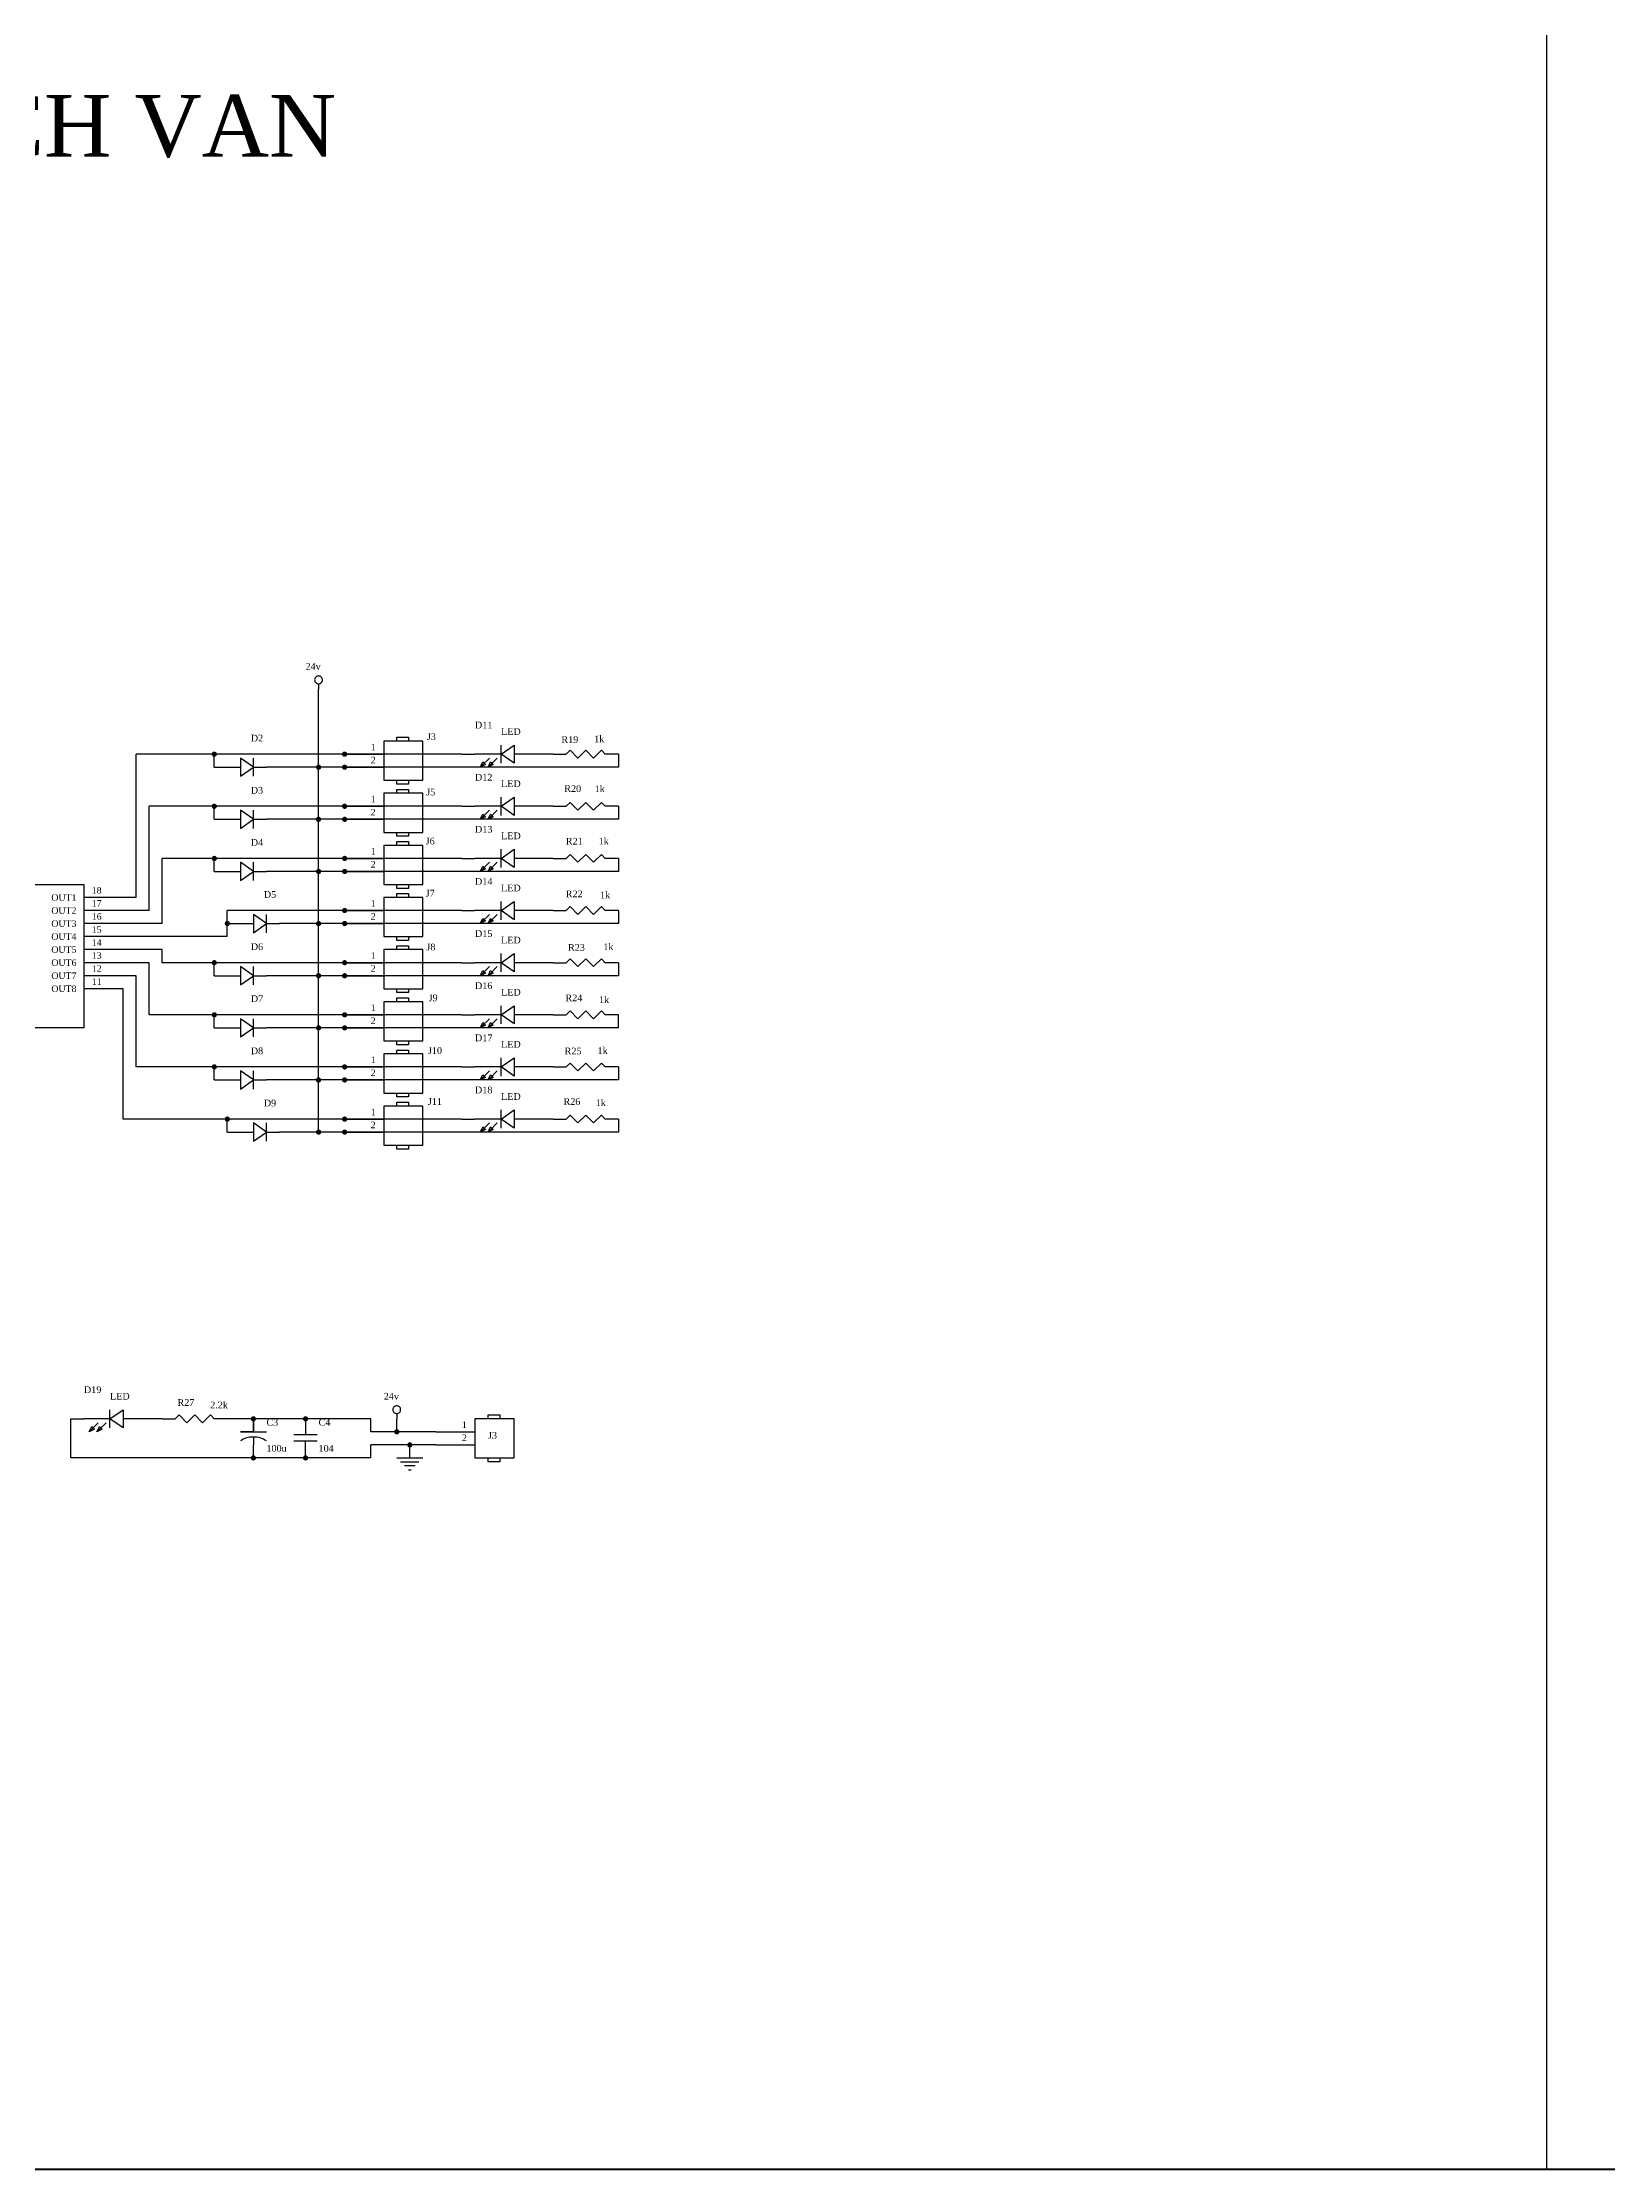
# Model space of a CAD drawing. Header units: inches. Extents: x 10 to 2893, y 8 to 851.
# Drawn here: x 311.7 to 616.6, y 9.5 to 424 of the extents above; entities that cross this region are included whole.
import ezdxf

# ---------------------------------------------------------------- set-up
doc = ezdxf.new("R2010")
doc.units = ezdxf.units.IN
doc.header["$MEASUREMENT"] = 0
for name, color, linetype in [('DUONG BAO', 80, 'Continuous'), ('PARTS', 7, 'Continuous'), ('PARTTEXT', 7, 'Continuous'), ('WIRE', 7, 'Continuous')]:
    doc.layers.add(name, color=color, linetype=linetype)
doc.layers.add('net dam', color=7, linetype='Continuous', lineweight=35)
doc.styles.add('Manh', font='times_0.ttf')
doc.styles.get("Standard").update_dxf_attribs({"font": 'times_0.ttf'})

msp = doc.modelspace()

# ---------------------------------------------------------------- linework, layer by layer
msp.add_line((604.73, 850.5), (604.73, 9.5))
at = {"layer": 'net dam', "color": 7, "lineweight": 60}
msp.add_lwpolyline([(10.23, 9.5), (10.23, 850.5), (1199.23, 850.5), (1199.23, 9.5), (10.23, 9.5)], close=True, dxfattribs=at)
at = {"layer": 'PARTS'}
for p, q in [((345.14, 282.8), (347.68, 282.8)), ((357.84, 282.8), (355.3, 282.8)), ((370.54, 285.34), (378.16, 285.34)), ((370.54, 282.8), (378.16, 282.8)), ((393.4, 285.34), (395.94, 285.34)), ((408.64, 285.34), (406.1, 285.34)), ((411.18, 285.34), (413.72, 285.34)), ((423.88, 285.34), (421.34, 285.34)), ((370.54, 275.18), (378.16, 275.18)), ((393.4, 275.18), (395.94, 275.18)), ((408.64, 275.18), (406.1, 275.18)), ((411.18, 275.18), (413.72, 275.18)), ((423.88, 275.18), (421.34, 275.18)), ((345.14, 272.64), (347.68, 272.64)), ((357.84, 272.64), (355.3, 272.64)), ((370.54, 272.64), (378.16, 272.64)), ((345.14, 262.48), (347.68, 262.48)), ((357.84, 262.48), (355.3, 262.48)), ((370.54, 265.02), (378.16, 265.02)), ((370.54, 262.48), (378.16, 262.48)), ((393.4, 265.02), (395.94, 265.02)), ((408.64, 265.02), (406.1, 265.02)), ((411.18, 265.02), (413.72, 265.02)), ((423.88, 265.02), (421.34, 265.02)), ((327.36, 257.4), (319.74, 257.4)), ((327.36, 254.86), (319.74, 254.86)), ((370.54, 254.86), (378.16, 254.86)), ((393.4, 254.86), (395.94, 254.86)), ((408.64, 254.86), (406.1, 254.86)), ((411.18, 254.86), (413.72, 254.86)), ((423.88, 254.86), (421.34, 254.86)), ((327.36, 252.32), (319.74, 252.32)), ((327.36, 249.78), (319.74, 249.78)), ((347.68, 252.32), (350.22, 252.32)), ((360.38, 252.32), (357.84, 252.32)), ((370.54, 252.32), (378.16, 252.32)), ((327.36, 247.24), (319.74, 247.24)), ((327.36, 244.7), (319.74, 244.7)), ((370.54, 244.7), (378.16, 244.7)), ((393.4, 244.7), (395.94, 244.7)), ((408.64, 244.7), (406.1, 244.7)), ((411.18, 244.7), (413.72, 244.7)), ((423.88, 244.7), (421.34, 244.7)), ((327.36, 242.16), (319.74, 242.16)), ((345.14, 242.16), (347.68, 242.16)), ((357.84, 242.16), (355.3, 242.16)), ((370.54, 242.16), (378.16, 242.16)), ((327.36, 239.62), (319.74, 239.62)), ((370.54, 234.54), (378.16, 234.54)), ((393.4, 234.54), (395.94, 234.54)), ((408.64, 234.54), (406.1, 234.54)), ((411.18, 234.54), (413.72, 234.54)), ((423.88, 234.54), (421.34, 234.54)), ((345.14, 232), (347.68, 232)), ((357.84, 232), (355.3, 232)), ((370.54, 232), (378.16, 232)), ((370.54, 224.38), (378.16, 224.38)), ((393.4, 224.38), (395.94, 224.38)), ((408.64, 224.38), (406.1, 224.38)), ((411.18, 224.38), (413.72, 224.38)), ((423.88, 224.38), (421.34, 224.38)), ((345.14, 221.84), (347.68, 221.84)), ((357.84, 221.84), (355.3, 221.84)), ((370.54, 221.84), (378.16, 221.84)), ((347.68, 211.68), (350.22, 211.68)), ((360.38, 211.68), (357.84, 211.68)), ((370.54, 214.22), (378.16, 214.22)), ((370.54, 211.68), (378.16, 211.68)), ((393.4, 214.22), (395.94, 214.22)), ((408.64, 214.22), (406.1, 214.22)), ((411.18, 214.22), (413.72, 214.22)), ((423.88, 214.22), (421.34, 214.22)), ((317.2, 155.8), (319.74, 155.8)), ((332.44, 155.8), (329.9, 155.8)), ((334.98, 155.8), (337.52, 155.8)), ((347.68, 155.8), (345.14, 155.8)), ((352.76, 155.8), (352.76, 153.26)), ((362.92, 155.8), (362.92, 153.26)), ((352.76, 148.18), (352.76, 150.72)), ((362.92, 148.18), (362.92, 150.72)), ((388.32, 153.26), (395.94, 153.26)), ((388.32, 150.72), (395.94, 150.72))]:
    msp.add_line(p, q, dxfattribs=at)
for points in [[(366.22, 299.82, 0.0985), (366.17, 300.11, 0.0985), (366, 300.36, 0.0985), (365.75, 300.52, 0.0985), (365.46, 300.58, 0.0985), (365.17, 300.52, 0.0985), (364.92, 300.36, 0.0985), (364.76, 300.11, 0.0985), (364.7, 299.82, 0.0985), (364.76, 299.53, 0.0985), (364.92, 299.28, 0.0985), (365.17, 299.11, 0.0985), (365.46, 299.06, 0.0985), (365.75, 299.11, 0.0985), (366, 299.28, 0.0985), (366.17, 299.53, 0.0985)], [(381.46, 157.58, 0.0985), (381.41, 157.87, 0.0985), (381.24, 158.12, 0.0985), (380.99, 158.28, 0.0985), (380.7, 158.34, 0.0985), (380.41, 158.28, 0.0985), (380.16, 158.12, 0.0985), (380, 157.87, 0.0985), (379.94, 157.58, 0.0985), (380, 157.29, 0.0985), (380.16, 157.04, 0.0985), (380.41, 156.87, 0.0985), (380.7, 156.82, 0.0985), (380.99, 156.87, 0.0985), (381.24, 157.04, 0.0985), (381.41, 157.29, 0.0985)]]:
    msp.add_lwpolyline(points, format="xyb", close=True, dxfattribs=at)
for points in [[(365.46, 299.06), (365.46, 298.04)], [(380.7, 287.88), (380.7, 287.88), (380.7, 288.64), (382.99, 288.64), (382.99, 287.88)], [(401.02, 283.56), (401.02, 287.12)], [(413.72, 285.34), (414.48, 286.1)], [(414.48, 286.1), (416.01, 284.58)], [(416.01, 284.58), (417.53, 286.1)], [(417.53, 286.1), (419.06, 284.58)], [(419.06, 284.58), (420.58, 286.1)], [(420.58, 286.1), (421.34, 285.34)], [(347.68, 282.8), (350.22, 282.8)], [(352.76, 281.02), (352.76, 284.58)], [(352.76, 282.8), (355.3, 282.8)], [(401.02, 285.34), (395.94, 285.34)], [(397.21, 283.05), (398.74, 284.58)], [(398.74, 283.05), (400.26, 284.58)], [(406.1, 285.34), (403.56, 285.34)], [(382.99, 280.26), (382.99, 280.26), (382.99, 279.5), (380.7, 279.5), (380.7, 280.26)], [(380.7, 277.72), (380.7, 277.72), (380.7, 278.48), (382.99, 278.48), (382.99, 277.72)], [(352.76, 270.86), (352.76, 274.42)], [(401.02, 275.18), (395.94, 275.18)], [(397.21, 272.89), (398.74, 274.42)], [(398.74, 272.89), (400.26, 274.42)], [(401.02, 273.4), (401.02, 276.96)], [(406.1, 275.18), (403.56, 275.18)], [(413.72, 275.18), (414.48, 275.94)], [(414.48, 275.94), (416.01, 274.42)], [(416.01, 274.42), (417.53, 275.94)], [(417.53, 275.94), (419.06, 274.42)], [(419.06, 274.42), (420.58, 275.94)], [(420.58, 275.94), (421.34, 275.18)], [(347.68, 272.64), (350.22, 272.64)], [(352.76, 272.64), (355.3, 272.64)], [(382.99, 270.1), (382.99, 270.1), (382.99, 269.34), (380.7, 269.34), (380.7, 270.1)], [(380.7, 267.56), (380.7, 267.56), (380.7, 268.32), (382.99, 268.32), (382.99, 267.56)], [(401.02, 263.24), (401.02, 266.8)], [(413.72, 265.02), (414.48, 265.78)], [(414.48, 265.78), (416.01, 264.26)], [(416.01, 264.26), (417.53, 265.78)], [(417.53, 265.78), (419.06, 264.26)], [(419.06, 264.26), (420.58, 265.78)], [(420.58, 265.78), (421.34, 265.02)], [(347.68, 262.48), (350.22, 262.48)], [(352.76, 260.7), (352.76, 264.26)], [(352.76, 262.48), (355.3, 262.48)], [(401.02, 265.02), (395.94, 265.02)], [(397.21, 262.73), (398.74, 264.26)], [(398.74, 262.73), (400.26, 264.26)], [(406.1, 265.02), (403.56, 265.02)], [(382.99, 259.94), (382.99, 259.94), (382.99, 259.18), (380.7, 259.18), (380.7, 259.94)], [(380.7, 257.4), (380.7, 257.4), (380.7, 258.16), (382.99, 258.16), (382.99, 257.4)], [(355.3, 250.54), (355.3, 254.1)], [(401.02, 254.86), (395.94, 254.86)], [(397.21, 252.57), (398.74, 254.1)], [(398.74, 252.57), (400.26, 254.1)], [(401.02, 253.08), (401.02, 256.64)], [(406.1, 254.86), (403.56, 254.86)], [(413.72, 254.86), (414.48, 255.62)], [(414.48, 255.62), (416.01, 254.1)], [(416.01, 254.1), (417.53, 255.62)], [(417.53, 255.62), (419.06, 254.1)], [(419.06, 254.1), (420.58, 255.62)], [(420.58, 255.62), (421.34, 254.86)], [(350.22, 252.32), (352.76, 252.32)], [(355.3, 252.32), (357.84, 252.32)], [(382.99, 249.78), (382.99, 249.78), (382.99, 249.02), (380.7, 249.02), (380.7, 249.78)], [(380.7, 247.24), (380.7, 247.24), (380.7, 248), (382.99, 248), (382.99, 247.24)], [(401.02, 244.7), (395.94, 244.7)], [(401.02, 242.92), (401.02, 246.48)], [(406.1, 244.7), (403.56, 244.7)], [(413.72, 244.7), (414.48, 245.46)], [(414.48, 245.46), (416.01, 243.94)], [(416.01, 243.94), (417.53, 245.46)], [(417.53, 245.46), (419.06, 243.94)], [(419.06, 243.94), (420.58, 245.46)], [(420.58, 245.46), (421.34, 244.7)], [(347.68, 242.16), (350.22, 242.16)], [(352.76, 240.38), (352.76, 243.94)], [(352.76, 242.16), (355.3, 242.16)], [(397.21, 242.41), (398.74, 243.94)], [(398.74, 242.41), (400.26, 243.94)], [(382.99, 239.62), (382.99, 239.62), (382.99, 238.86), (380.7, 238.86), (380.7, 239.62)], [(380.7, 237.08), (380.7, 237.08), (380.7, 237.84), (382.99, 237.84), (382.99, 237.08)], [(401.02, 232.76), (401.02, 236.32)], [(352.76, 230.22), (352.76, 233.78)], [(401.02, 234.54), (395.94, 234.54)], [(397.21, 232.25), (398.74, 233.78)], [(398.74, 232.25), (400.26, 233.78)], [(406.1, 234.54), (403.56, 234.54)], [(413.72, 234.54), (414.48, 235.3)], [(414.48, 235.3), (416.01, 233.78)], [(416.01, 233.78), (417.53, 235.3)], [(417.53, 235.3), (419.06, 233.78)], [(419.06, 233.78), (420.58, 235.3)], [(420.58, 235.3), (421.34, 234.54)], [(347.68, 232), (350.22, 232)], [(352.76, 232), (355.3, 232)], [(382.99, 229.46), (382.99, 229.46), (382.99, 228.7), (380.7, 228.7), (380.7, 229.46)], [(380.7, 226.92), (380.7, 226.92), (380.7, 227.68), (382.99, 227.68), (382.99, 226.92)], [(401.02, 224.38), (395.94, 224.38)], [(401.02, 222.6), (401.02, 226.16)], [(406.1, 224.38), (403.56, 224.38)], [(413.72, 224.38), (414.48, 225.14)], [(414.48, 225.14), (416.01, 223.62)], [(416.01, 223.62), (417.53, 225.14)], [(417.53, 225.14), (419.06, 223.62)], [(419.06, 223.62), (420.58, 225.14)], [(420.58, 225.14), (421.34, 224.38)], [(347.68, 221.84), (350.22, 221.84)], [(352.76, 220.06), (352.76, 223.62)], [(352.76, 221.84), (355.3, 221.84)], [(397.21, 222.09), (398.74, 223.62)], [(398.74, 222.09), (400.26, 223.62)], [(382.99, 219.3), (382.99, 219.3), (382.99, 218.54), (380.7, 218.54), (380.7, 219.3)], [(380.7, 216.76), (380.7, 216.76), (380.7, 217.52), (382.99, 217.52), (382.99, 216.76)], [(401.02, 212.44), (401.02, 216)], [(350.22, 211.68), (352.76, 211.68)], [(355.3, 209.9), (355.3, 213.46)], [(355.3, 211.68), (357.84, 211.68)], [(401.02, 214.22), (395.94, 214.22)], [(397.21, 211.93), (398.74, 213.46)], [(398.74, 211.93), (400.26, 213.46)], [(406.1, 214.22), (403.56, 214.22)], [(413.72, 214.22), (414.48, 214.98)], [(414.48, 214.98), (416.01, 213.46)], [(416.01, 213.46), (417.53, 214.98)], [(417.53, 214.98), (419.06, 213.46)], [(419.06, 213.46), (420.58, 214.98)], [(420.58, 214.98), (421.34, 214.22)], [(382.99, 209.14), (382.99, 209.14), (382.99, 208.38), (380.7, 208.38), (380.7, 209.14)], [(324.82, 154.02), (324.82, 157.58)], [(324.82, 155.8), (319.74, 155.8)], [(321.01, 153.51), (322.54, 155.04)], [(322.54, 153.51), (324.06, 155.04)], [(329.9, 155.8), (327.36, 155.8)], [(337.52, 155.8), (338.28, 156.56)], [(338.28, 156.56), (339.81, 155.04)], [(339.81, 155.04), (341.33, 156.56)], [(341.33, 156.56), (342.86, 155.04)], [(342.86, 155.04), (344.38, 156.56)], [(344.38, 156.56), (345.14, 155.8)], [(380.7, 156.82), (380.7, 155.8)], [(398.48, 155.8), (398.48, 155.8), (398.48, 156.56), (400.77, 156.56), (400.77, 155.8)], [(350.22, 153.26), (355.3, 153.26)], [(352.76, 152.24), (352.76, 150.72)], [(360.64, 152.75), (365.21, 152.75)], [(360.64, 151.48), (365.21, 151.48)], [(362.92, 153.26), (362.92, 152.75)], [(362.92, 150.72), (362.92, 151.48)], [(380.7, 148.18), (385.78, 148.18)], [(381.46, 147.42), (385.02, 147.42)], [(384.26, 146.66), (382.23, 146.66)], [(382.99, 145.89), (383.5, 145.89)], [(400.77, 148.18), (400.77, 148.18), (400.77, 147.42), (398.48, 147.42), (398.48, 148.18)]]:
    msp.add_lwpolyline(points, dxfattribs=at)
for points in [[(385.78, 287.88), (378.16, 287.88), (378.16, 280.26), (385.78, 280.26)], [(401.02, 285.34), (401.02, 285.34), (403.56, 287.12), (403.56, 283.56), (401.02, 285.34)], [(352.76, 282.8), (352.76, 282.8), (350.22, 284.58), (350.22, 281.02), (352.76, 282.8)], [(397.97, 283.31), (397.97, 283.31), (396.96, 282.8), (397.47, 283.82), (397.97, 283.31)], [(399.5, 283.31), (399.5, 283.31), (398.48, 282.8), (398.99, 283.82), (399.5, 283.31)], [(352.76, 272.64), (352.76, 272.64), (350.22, 274.42), (350.22, 270.86), (352.76, 272.64)], [(385.78, 277.72), (378.16, 277.72), (378.16, 270.1), (385.78, 270.1)], [(397.97, 273.15), (397.97, 273.15), (396.96, 272.64), (397.47, 273.66), (397.97, 273.15)], [(399.5, 273.15), (399.5, 273.15), (398.48, 272.64), (398.99, 273.66), (399.5, 273.15)], [(401.02, 275.18), (401.02, 275.18), (403.56, 276.96), (403.56, 273.4), (401.02, 275.18)], [(385.78, 267.56), (378.16, 267.56), (378.16, 259.94), (385.78, 259.94)], [(401.02, 265.02), (401.02, 265.02), (403.56, 266.8), (403.56, 263.24), (401.02, 265.02)], [(352.76, 262.48), (352.76, 262.48), (350.22, 264.26), (350.22, 260.7), (352.76, 262.48)], [(397.97, 262.99), (397.97, 262.99), (396.96, 262.48), (397.47, 263.5), (397.97, 262.99)], [(399.5, 262.99), (399.5, 262.99), (398.48, 262.48), (398.99, 263.5), (399.5, 262.99)], [(301.96, 259.94), (319.74, 259.94), (319.74, 232), (301.96, 232)], [(385.78, 257.4), (378.16, 257.4), (378.16, 249.78), (385.78, 249.78)], [(355.3, 252.32), (355.3, 252.32), (352.76, 254.1), (352.76, 250.54), (355.3, 252.32)], [(397.97, 252.83), (397.97, 252.83), (396.96, 252.32), (397.47, 253.34), (397.97, 252.83)], [(399.5, 252.83), (399.5, 252.83), (398.48, 252.32), (398.99, 253.34), (399.5, 252.83)], [(401.02, 254.86), (401.02, 254.86), (403.56, 256.64), (403.56, 253.08), (401.02, 254.86)], [(385.78, 247.24), (378.16, 247.24), (378.16, 239.62), (385.78, 239.62)], [(401.02, 244.7), (401.02, 244.7), (403.56, 246.48), (403.56, 242.92), (401.02, 244.7)], [(352.76, 242.16), (352.76, 242.16), (350.22, 243.94), (350.22, 240.38), (352.76, 242.16)], [(397.97, 242.67), (397.97, 242.67), (396.96, 242.16), (397.47, 243.18), (397.97, 242.67)], [(399.5, 242.67), (399.5, 242.67), (398.48, 242.16), (398.99, 243.18), (399.5, 242.67)], [(385.78, 237.08), (378.16, 237.08), (378.16, 229.46), (385.78, 229.46)], [(401.02, 234.54), (401.02, 234.54), (403.56, 236.32), (403.56, 232.76), (401.02, 234.54)], [(352.76, 232), (352.76, 232), (350.22, 233.78), (350.22, 230.22), (352.76, 232)], [(397.97, 232.51), (397.97, 232.51), (396.96, 232), (397.47, 233.02), (397.97, 232.51)], [(399.5, 232.51), (399.5, 232.51), (398.48, 232), (398.99, 233.02), (399.5, 232.51)], [(385.78, 226.92), (378.16, 226.92), (378.16, 219.3), (385.78, 219.3)], [(401.02, 224.38), (401.02, 224.38), (403.56, 226.16), (403.56, 222.6), (401.02, 224.38)], [(352.76, 221.84), (352.76, 221.84), (350.22, 223.62), (350.22, 220.06), (352.76, 221.84)], [(397.97, 222.35), (397.97, 222.35), (396.96, 221.84), (397.47, 222.86), (397.97, 222.35)], [(399.5, 222.35), (399.5, 222.35), (398.48, 221.84), (398.99, 222.86), (399.5, 222.35)], [(385.78, 216.76), (378.16, 216.76), (378.16, 209.14), (385.78, 209.14)], [(401.02, 214.22), (401.02, 214.22), (403.56, 216), (403.56, 212.44), (401.02, 214.22)], [(355.3, 211.68), (355.3, 211.68), (352.76, 213.46), (352.76, 209.9), (355.3, 211.68)], [(397.97, 212.19), (397.97, 212.19), (396.96, 211.68), (397.47, 212.7), (397.97, 212.19)], [(399.5, 212.19), (399.5, 212.19), (398.48, 211.68), (398.99, 212.7), (399.5, 212.19)], [(324.82, 155.8), (324.82, 155.8), (327.36, 157.58), (327.36, 154.02), (324.82, 155.8)], [(321.77, 153.77), (321.77, 153.77), (320.76, 153.26), (321.27, 154.28), (321.77, 153.77)], [(323.3, 153.77), (323.3, 153.77), (322.28, 153.26), (322.79, 154.28), (323.3, 153.77)], [(403.56, 155.8), (395.94, 155.8), (395.94, 148.18), (403.56, 148.18)]]:
    msp.add_lwpolyline(points, close=True, dxfattribs=at)
for points in [[(352.76, 152.24, 0.1654), (350.22, 151.48)], [(355.3, 151.48, 0.1654), (352.76, 152.24)]]:
    msp.add_lwpolyline(points, format="xyb", dxfattribs=at)
at = {"layer": 'WIRE'}
for points in [[(365.46, 282.8), (365.46, 298.04)], [(329.9, 257.4), (329.9, 285.34)], [(345.14, 285.34), (329.9, 285.34)], [(370.54, 285.34), (345.14, 285.34)], [(345.14, 282.8), (345.14, 285.34)], [(365.46, 282.8), (357.84, 282.8)], [(370.54, 282.8), (365.46, 282.8)], [(365.46, 272.64), (365.46, 282.8)], [(393.4, 285.34), (370.54, 285.34)], [(423.88, 282.8), (370.54, 282.8)], [(411.18, 285.34), (408.64, 285.34)], [(423.88, 285.34), (423.88, 282.8)], [(332.44, 254.86), (332.44, 275.18)], [(345.14, 275.18), (332.44, 275.18)], [(370.54, 275.18), (345.14, 275.18)], [(345.14, 272.64), (345.14, 275.18)], [(393.4, 275.18), (370.54, 275.18)], [(411.18, 275.18), (408.64, 275.18)], [(423.88, 275.18), (423.88, 272.64)], [(365.46, 272.64), (357.84, 272.64)], [(370.54, 272.64), (365.46, 272.64)], [(365.46, 262.48), (365.46, 272.64)], [(423.88, 272.64), (370.54, 272.64)], [(334.98, 252.32), (334.98, 265.02)], [(345.14, 265.02), (334.98, 265.02)], [(370.54, 265.02), (345.14, 265.02)], [(345.14, 262.48), (345.14, 265.02)], [(365.46, 262.48), (357.84, 262.48)], [(370.54, 262.48), (365.46, 262.48)], [(365.46, 252.32), (365.46, 262.48)], [(393.4, 265.02), (370.54, 265.02)], [(423.88, 262.48), (370.54, 262.48)], [(411.18, 265.02), (408.64, 265.02)], [(423.88, 265.02), (423.88, 262.48)], [(329.9, 257.4), (327.36, 257.4)], [(332.44, 254.86), (327.36, 254.86)], [(370.54, 254.86), (347.68, 254.86)], [(347.68, 252.32), (347.68, 254.86)], [(393.4, 254.86), (370.54, 254.86)], [(411.18, 254.86), (408.64, 254.86)], [(423.88, 254.86), (423.88, 252.32)], [(334.98, 252.32), (327.36, 252.32)], [(347.68, 249.78), (327.36, 249.78)], [(347.68, 249.78), (347.68, 252.32)], [(365.46, 252.32), (360.38, 252.32)], [(370.54, 252.32), (365.46, 252.32)], [(365.46, 242.16), (365.46, 252.32)], [(423.88, 252.32), (370.54, 252.32)], [(334.98, 247.24), (327.36, 247.24)], [(332.44, 244.7), (327.36, 244.7)], [(332.44, 234.54), (332.44, 244.7)], [(334.98, 244.7), (334.98, 247.24)], [(345.14, 244.7), (334.98, 244.7)], [(370.54, 244.7), (345.14, 244.7)], [(345.14, 242.16), (345.14, 244.7)], [(393.4, 244.7), (370.54, 244.7)], [(411.18, 244.7), (408.64, 244.7)], [(423.88, 244.7), (423.88, 242.16)], [(329.9, 242.16), (327.36, 242.16)], [(329.9, 224.38), (329.9, 242.16)], [(365.46, 242.16), (357.84, 242.16)], [(365.46, 232), (365.46, 242.16)], [(370.54, 242.16), (365.46, 242.16)], [(423.88, 242.16), (370.54, 242.16)], [(327.36, 214.22), (327.36, 239.62)], [(345.14, 234.54), (332.44, 234.54)], [(345.14, 232), (345.14, 234.54)], [(370.54, 234.54), (345.14, 234.54)], [(393.4, 234.54), (370.54, 234.54)], [(411.18, 234.54), (408.64, 234.54)], [(423.88, 232), (423.88, 234.54)], [(365.46, 232), (357.84, 232)], [(365.46, 221.84), (365.46, 232)], [(370.54, 232), (365.46, 232)], [(423.88, 232), (370.54, 232)], [(345.14, 224.38), (329.9, 224.38)], [(370.54, 224.38), (345.14, 224.38)], [(345.14, 221.84), (345.14, 224.38)], [(393.4, 224.38), (370.54, 224.38)], [(411.18, 224.38), (408.64, 224.38)], [(423.88, 224.38), (423.88, 221.84)], [(365.46, 221.84), (357.84, 221.84)], [(365.46, 211.68), (365.46, 221.84)], [(370.54, 221.84), (365.46, 221.84)], [(423.88, 221.84), (370.54, 221.84)], [(347.68, 214.22), (327.36, 214.22)], [(370.54, 214.22), (347.68, 214.22)], [(347.68, 211.68), (347.68, 214.22)], [(365.46, 211.68), (360.38, 211.68)], [(370.54, 211.68), (365.46, 211.68)], [(393.4, 214.22), (370.54, 214.22)], [(423.88, 211.68), (370.54, 211.68)], [(411.18, 214.22), (408.64, 214.22)], [(423.88, 214.22), (423.88, 211.68)], [(317.2, 148.18), (317.2, 155.8)], [(334.98, 155.8), (332.44, 155.8)], [(352.76, 155.8), (347.68, 155.8)], [(352.76, 153.26), (352.76, 155.8)], [(362.92, 155.8), (352.76, 155.8)], [(375.62, 155.8), (362.92, 155.8)], [(375.62, 153.26), (375.62, 155.8)], [(380.7, 153.26), (380.7, 155.8)], [(352.76, 153.26), (350.22, 153.26)], [(380.7, 153.26), (375.62, 153.26)], [(375.62, 148.18), (375.62, 150.72)], [(383.24, 150.72), (375.62, 150.72)], [(388.32, 153.26), (380.7, 153.26)], [(388.32, 150.72), (383.24, 150.72)], [(383.24, 148.18), (383.24, 150.72)], [(352.76, 148.18), (317.2, 148.18)], [(362.92, 148.18), (352.76, 148.18)], [(375.62, 148.18), (362.92, 148.18)]]:
    msp.add_lwpolyline(points, dxfattribs=at)
at = {"layer": 'WIRE', "const_width": 0.508}
for points in [[(344.89, 285.34, 1), (345.4, 285.34, 1)], [(365.21, 282.8, 1), (365.72, 282.8, 1)], [(370.29, 285.34, 1), (370.8, 285.34, 1)], [(370.29, 282.8, 1), (370.8, 282.8, 1)], [(344.89, 275.18, 1), (345.4, 275.18, 1)], [(370.29, 275.18, 1), (370.8, 275.18, 1)], [(365.21, 272.64, 1), (365.72, 272.64, 1)], [(370.29, 272.64, 1), (370.8, 272.64, 1)], [(344.89, 265.02, 1), (345.4, 265.02, 1)], [(370.29, 265.02, 1), (370.8, 265.02, 1)], [(365.21, 262.48, 1), (365.72, 262.48, 1)], [(370.29, 262.48, 1), (370.8, 262.48, 1)], [(370.29, 254.86, 1), (370.8, 254.86, 1)], [(347.43, 252.32, 1), (347.94, 252.32, 1)], [(365.21, 252.32, 1), (365.72, 252.32, 1)], [(370.29, 252.32, 1), (370.8, 252.32, 1)], [(344.89, 244.7, 1), (345.4, 244.7, 1)], [(370.29, 244.7, 1), (370.8, 244.7, 1)], [(365.21, 242.16, 1), (365.72, 242.16, 1)], [(370.29, 242.16, 1), (370.8, 242.16, 1)], [(344.89, 234.54, 1), (345.4, 234.54, 1)], [(365.21, 232, 1), (365.72, 232, 1)], [(370.29, 234.54, 1), (370.8, 234.54, 1)], [(370.29, 232, 1), (370.8, 232, 1)], [(344.89, 224.38, 1), (345.4, 224.38, 1)], [(370.29, 224.38, 1), (370.8, 224.38, 1)], [(365.21, 221.84, 1), (365.72, 221.84, 1)], [(370.29, 221.84, 1), (370.8, 221.84, 1)], [(347.43, 214.22, 1), (347.94, 214.22, 1)], [(365.21, 211.68, 1), (365.72, 211.68, 1)], [(370.29, 214.22, 1), (370.8, 214.22, 1)], [(370.29, 211.68, 1), (370.8, 211.68, 1)], [(352.51, 155.8, 1), (353.02, 155.8, 1)], [(362.67, 155.8, 1), (363.18, 155.8, 1)], [(380.45, 153.26, 1), (380.96, 153.26, 1)], [(382.99, 150.72, 1), (383.5, 150.72, 1)], [(352.51, 148.18, 1), (353.02, 148.18, 1)], [(362.67, 148.18, 1), (363.18, 148.18, 1)]]:
    msp.add_lwpolyline(points, format="xyb", close=True, dxfattribs=at)

# ---------------------------------------------------------------- texts
at = {"layer": 'DUONG BAO', "color": 7, "insert": (230.94, 413.81), "char_height": 12, "width": 187.2292, "attachment_point": 1, "style": 'Manh'}
msp.add_mtext('\\pt204;KHỐI KÍCH VAN', dxfattribs=at)
at = {"layer": 'PARTS'}
for s, p in [('1', (375.62, 286.1)), ('2', (375.62, 283.56)), ('2', (375.62, 273.4)), ('1', (375.62, 275.94)), ('1', (375.62, 265.78)), ('2', (375.62, 263.24)), ('OUT1', (313.39, 256.77)), ('18', (321.27, 258.16)), ('OUT2', (313.39, 254.23)), ('OUT3', (313.39, 251.69)), ('17', (321.27, 255.62)), ('16', (321.27, 253.08)), ('2', (375.62, 253.08)), ('1', (375.62, 255.62)), ('OUT4', (313.39, 249.15)), ('15', (321.27, 250.54)), ('14', (321.27, 248)), ('OUT5', (313.39, 246.61)), ('OUT6', (313.39, 244.07)), ('13', (321.27, 245.46)), ('1', (375.62, 245.46)), ('OUT7', (313.39, 241.53)), ('12', (321.27, 242.92)), ('11', (321.27, 240.38)), ('2', (375.62, 242.92)), ('OUT8', (313.39, 238.99)), ('1', (375.62, 235.3)), ('2', (375.62, 232.76)), ('2', (375.62, 222.6)), ('1', (375.62, 225.14)), ('1', (375.62, 214.98)), ('2', (375.62, 212.44)), ('1', (393.4, 154.02)), ('2', (393.4, 151.48))]:
    msp.add_text(s, height=1.27, dxfattribs=at).set_placement(p)
at = {"layer": 'PARTTEXT'}
for s, p in [('24v', (362.92, 301.79)), ('D11', (395.94, 290.36)), ('LED', (401.02, 289.09)), ('D2', (352.25, 287.82)), ('J3', (386.57, 288.1)), ('R19', (412.78, 287.53)), ('1k', (419.17, 287.67)), ('D3', (352.25, 277.66)), ('J5', (386.44, 277.3)), ('D12', (395.94, 280.2)), ('LED', (401.02, 278.93)), ('R20', (413.34, 277.98)), ('1k', (419.27, 277.94)), ('D13', (395.94, 270.04)), ('LED', (401.02, 268.77)), ('D4', (352.25, 267.5)), ('J6', (386.35, 267.75)), ('R21', (413.64, 267.72)), ('1k', (420.04, 267.75)), ('D14', (395.94, 259.88)), ('D5', (354.79, 257.34)), ('J7', (386.35, 257.6)), ('LED', (401.02, 258.61)), ('R22', (413.63, 257.45)), ('1k', (420.31, 257.26)), ('D15', (395.94, 249.72)), ('LED', (401.02, 248.45)), ('D6', (352.25, 247.18)), ('J8', (386.48, 247.11)), ('R23', (414.07, 247.02)), ('1k', (420.95, 247.14)), ('D16', (395.94, 239.56)), ('D7', (352.25, 237.02)), ('J9', (386.91, 237.19)), ('LED', (401.02, 238.29)), ('R24', (413.57, 237.18)), ('1k', (420.12, 236.83)), ('D8', (352.25, 226.86)), ('J10', (386.78, 226.92)), ('D17', (395.94, 229.4)), ('LED', (401.02, 228.13)), ('R25', (413.42, 226.83)), ('1k', (419.83, 226.92)), ('D18', (395.94, 219.24)), ('D9', (354.79, 216.7)), ('J11', (386.76, 216.99)), ('LED', (401.02, 217.97)), ('R26', (413.19, 216.98)), ('1k', (419.46, 216.76)), ('D19', (319.74, 160.82)), ('LED', (324.82, 159.55)), ('R27', (337.97, 158.33)), ('2.2k', (344.35, 157.85)), ('24v', (378.16, 159.55)), ('C3', (355.3, 154.47)), ('C4', (365.46, 154.47)), ('100u', (355.3, 149.39)), ('104', (365.46, 149.39)), ('J3', (398.48, 151.93))]:
    msp.add_text(s, height=1.306, dxfattribs=at).set_placement(p)

doc.saveas('drawing.dxf')
